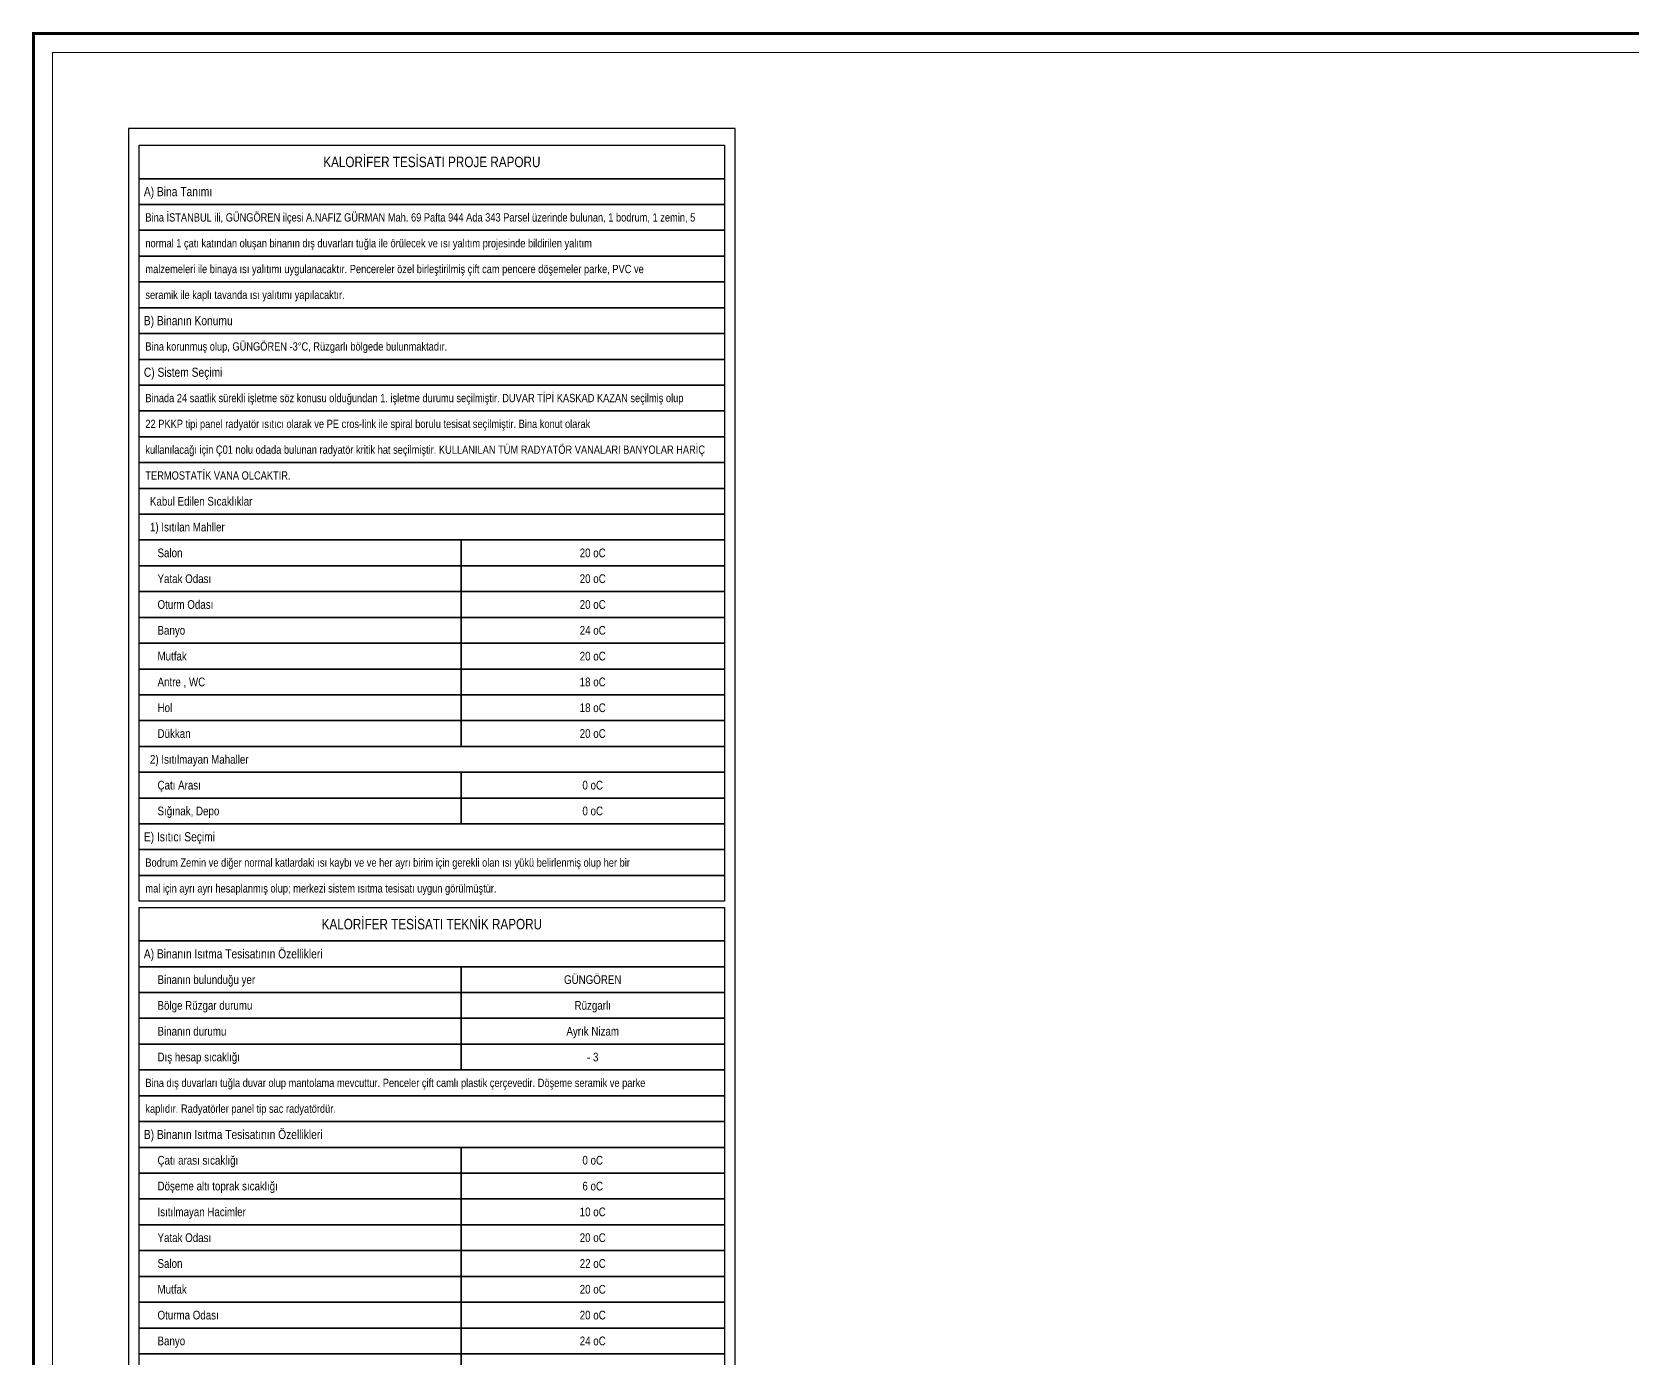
# Model space of a CAD drawing. Header units: centimetres. Extents: x -13133 to 30552, y -2 to 4552.
# Drawn here: x -11730 to -9623, y 2806 to 4552 of the extents above; entities that cross this region are included whole.
import ezdxf
from ezdxf.enums import TextEntityAlignment as Align

# ---------------------------------------------------------------- set-up
doc = ezdxf.new("R2010")
doc.units = ezdxf.units.CM
for name, color, linetype in [('ROTAS-HESAP-CERCEVE', 8, 'Continuous'), ('ROTAS-HESAP-CIZGI', 1, 'Continuous'), ('ROTAS-HESAP-YAZI', 7, 'Continuous'), ('ROTAS-PAFTA', 7, 'CONTINUOUS')]:
    doc.layers.add(name, color=color, linetype=linetype)
doc.styles.add('ARİAL', font='arial.ttf')

msp = doc.modelspace()

# ---------------------------------------------------------------- linework, layer by layer
at = {"layer": 'ROTAS-HESAP-CERCEVE'}
msp.add_lwpolyline([(-11603.4, 2300.1), (-10803.6, 2300.1), (-10803.6, 4424.9), (-11603.4, 4424.9)], close=True, dxfattribs=at)
at = {"layer": 'ROTAS-HESAP-CIZGI'}
for points in [[(-11589, 4402.8), (-10818, 4402.8), (-10818, 4358.6), (-11589, 4358.6)], [(-11589, 4358.6), (-10818, 4358.6), (-10818, 4324.6), (-11589, 4324.6)], [(-11589, 4324.6), (-10818, 4324.6), (-10818, 4290.6), (-11589, 4290.6)], [(-11589, 4290.6), (-10818, 4290.6), (-10818, 4256.6), (-11589, 4256.6)], [(-11589, 4256.6), (-10818, 4256.6), (-10818, 4222.6), (-11589, 4222.6)], [(-11589, 4222.6), (-10818, 4222.6), (-10818, 4188.6), (-11589, 4188.6)], [(-11589, 4188.6), (-10818, 4188.6), (-10818, 4154.6), (-11589, 4154.6)], [(-11589, 4154.6), (-10818, 4154.6), (-10818, 4120.6), (-11589, 4120.6)], [(-11589, 4120.6), (-10818, 4120.6), (-10818, 4086.6), (-11589, 4086.6)], [(-11589, 4086.6), (-10818, 4086.6), (-10818, 4052.6), (-11589, 4052.6)], [(-11589, 4052.6), (-10818, 4052.6), (-10818, 4018.6), (-11589, 4018.6)], [(-11589, 4018.6), (-10818, 4018.6), (-10818, 3984.6), (-11589, 3984.6)], [(-11589, 3984.6), (-10818, 3984.6), (-10818, 3950.6), (-11589, 3950.6)], [(-11589, 3950.6), (-10818, 3950.6), (-10818, 3916.6), (-11589, 3916.6)], [(-11589, 3916.6), (-10818, 3916.6), (-10818, 3882.6), (-11589, 3882.6)], [(-11589, 3882.6), (-11164.9, 3882.6), (-11164.9, 3848.6), (-11589, 3848.6)], [(-11164.9, 3882.6), (-10818, 3882.6), (-10818, 3848.6), (-11164.9, 3848.6)], [(-11589, 3848.6), (-11164.9, 3848.6), (-11164.9, 3814.6), (-11589, 3814.6)], [(-11164.9, 3848.6), (-10818, 3848.6), (-10818, 3814.6), (-11164.9, 3814.6)], [(-11589, 3814.6), (-11164.9, 3814.6), (-11164.9, 3780.6), (-11589, 3780.6)], [(-11164.9, 3814.6), (-10818, 3814.6), (-10818, 3780.6), (-11164.9, 3780.6)], [(-11589, 3780.6), (-11164.9, 3780.6), (-11164.9, 3746.6), (-11589, 3746.6)], [(-11164.9, 3780.6), (-10818, 3780.6), (-10818, 3746.6), (-11164.9, 3746.6)], [(-11589, 3746.6), (-11164.9, 3746.6), (-11164.9, 3712.6), (-11589, 3712.6)], [(-11164.9, 3746.6), (-10818, 3746.6), (-10818, 3712.6), (-11164.9, 3712.6)], [(-11589, 3712.6), (-11164.9, 3712.6), (-11164.9, 3678.6), (-11589, 3678.6)], [(-11164.9, 3712.6), (-10818, 3712.6), (-10818, 3678.6), (-11164.9, 3678.6)], [(-11589, 3678.6), (-11164.9, 3678.6), (-11164.9, 3644.6), (-11589, 3644.6)], [(-11164.9, 3678.6), (-10818, 3678.6), (-10818, 3644.6), (-11164.9, 3644.6)], [(-11589, 3644.6), (-11164.9, 3644.6), (-11164.9, 3610.6), (-11589, 3610.6)], [(-11164.9, 3644.6), (-10818, 3644.6), (-10818, 3610.6), (-11164.9, 3610.6)], [(-11589, 3610.6), (-10818, 3610.6), (-10818, 3576.6), (-11589, 3576.6)], [(-11589, 3576.6), (-11164.9, 3576.6), (-11164.9, 3542.6), (-11589, 3542.6)], [(-11164.9, 3576.6), (-10818, 3576.6), (-10818, 3542.6), (-11164.9, 3542.6)], [(-11589, 3542.6), (-11164.9, 3542.6), (-11164.9, 3508.6), (-11589, 3508.6)], [(-11164.9, 3542.6), (-10818, 3542.6), (-10818, 3508.6), (-11164.9, 3508.6)], [(-11589, 3508.6), (-10818, 3508.6), (-10818, 3474.6), (-11589, 3474.6)], [(-11589, 3474.6), (-10818, 3474.6), (-10818, 3440.6), (-11589, 3440.6)], [(-11589, 3440.6), (-10818, 3440.6), (-10818, 3406.6), (-11589, 3406.6)], [(-11589, 3398.6), (-10818, 3398.6), (-10818, 3354.4), (-11589, 3354.4)], [(-11589, 3354.4), (-10818, 3354.4), (-10818, 3320.4), (-11589, 3320.4)], [(-11589, 3320.4), (-11164.9, 3320.4), (-11164.9, 3286.4), (-11589, 3286.4)], [(-11164.9, 3320.4), (-10818, 3320.4), (-10818, 3286.4), (-11164.9, 3286.4)], [(-11589, 3286.4), (-11164.9, 3286.4), (-11164.9, 3252.4), (-11589, 3252.4)], [(-11164.9, 3286.4), (-10818, 3286.4), (-10818, 3252.4), (-11164.9, 3252.4)], [(-11589, 3252.4), (-11164.9, 3252.4), (-11164.9, 3218.4), (-11589, 3218.4)], [(-11164.9, 3252.4), (-10818, 3252.4), (-10818, 3218.4), (-11164.9, 3218.4)], [(-11589, 3218.4), (-11164.9, 3218.4), (-11164.9, 3184.4), (-11589, 3184.4)], [(-11164.9, 3218.4), (-10818, 3218.4), (-10818, 3184.4), (-11164.9, 3184.4)], [(-11589, 3184.4), (-10818, 3184.4), (-10818, 3150.4), (-11589, 3150.4)], [(-11589, 3150.4), (-10818, 3150.4), (-10818, 3116.4), (-11589, 3116.4)], [(-11589, 3116.4), (-10818, 3116.4), (-10818, 3082.4), (-11589, 3082.4)], [(-11589, 3082.4), (-11164.9, 3082.4), (-11164.9, 3048.4), (-11589, 3048.4)], [(-11164.9, 3082.4), (-10818, 3082.4), (-10818, 3048.4), (-11164.9, 3048.4)], [(-11589, 3048.4), (-11164.9, 3048.4), (-11164.9, 3014.4), (-11589, 3014.4)], [(-11164.9, 3048.4), (-10818, 3048.4), (-10818, 3014.4), (-11164.9, 3014.4)], [(-11589, 3014.4), (-11164.9, 3014.4), (-11164.9, 2980.4), (-11589, 2980.4)], [(-11164.9, 3014.4), (-10818, 3014.4), (-10818, 2980.4), (-11164.9, 2980.4)], [(-11589, 2980.4), (-11164.9, 2980.4), (-11164.9, 2946.4), (-11589, 2946.4)], [(-11164.9, 2980.4), (-10818, 2980.4), (-10818, 2946.4), (-11164.9, 2946.4)], [(-11589, 2946.4), (-11164.9, 2946.4), (-11164.9, 2912.4), (-11589, 2912.4)], [(-11164.9, 2946.4), (-10818, 2946.4), (-10818, 2912.4), (-11164.9, 2912.4)], [(-11589, 2912.4), (-11164.9, 2912.4), (-11164.9, 2878.4), (-11589, 2878.4)], [(-11164.9, 2912.4), (-10818, 2912.4), (-10818, 2878.4), (-11164.9, 2878.4)], [(-11589, 2878.4), (-11164.9, 2878.4), (-11164.9, 2844.4), (-11589, 2844.4)], [(-11164.9, 2878.4), (-10818, 2878.4), (-10818, 2844.4), (-11164.9, 2844.4)], [(-11589, 2844.4), (-11164.9, 2844.4), (-11164.9, 2810.4), (-11589, 2810.4)], [(-11164.9, 2844.4), (-10818, 2844.4), (-10818, 2810.4), (-11164.9, 2810.4)], [(-11589, 2810.4), (-11164.9, 2810.4), (-11164.9, 2776.4), (-11589, 2776.4)], [(-11164.9, 2810.4), (-10818, 2810.4), (-10818, 2776.4), (-11164.9, 2776.4)]]:
    msp.add_lwpolyline(points, close=True, dxfattribs=at)
at = {"layer": 'ROTAS-PAFTA'}
for points, const_width in [([(-11728.4, 0), (-6115, 0), (-6115, 4549.9), (-11728.4, 4549.9)], 4), ([(-11703.4, 25), (-6140, 25), (-6140, 4524.9), (-11703.4, 4524.9)], 1)]:
    msp.add_lwpolyline(points, close=True, dxfattribs=dict(at, const_width=const_width))

# ---------------------------------------------------------------- texts
at = {"layer": 'ROTAS-HESAP-YAZI', "style": 'ARİAL', "width": 0.8}
for s, height, p in [('KALORİFER TESİSATI PROJE RAPORU', 13.8, (-11203.5, 4380.7)), ('20 oC', 11.5, (-10991.5, 3865.6)), ('20 oC', 11.5, (-10991.5, 3831.6)), ('20 oC', 11.5, (-10991.5, 3797.6)), ('24 oC', 11.5, (-10991.5, 3763.6)), ('20 oC', 11.5, (-10991.5, 3729.6)), ('18 oC', 11.5, (-10991.5, 3695.6)), ('18 oC', 11.5, (-10991.5, 3661.6)), ('20 oC', 11.5, (-10991.5, 3627.6)), ('0 oC', 11.5, (-10991.5, 3559.6)), ('0 oC', 11.5, (-10991.5, 3525.6)), ('KALORİFER TESİSATI TEKNİK RAPORU', 13.8, (-11203.5, 3376.5)), ('GÜNGÖREN', 11.5, (-10991.5, 3303.4)), ('Rüzgarlı', 11.5, (-10991.5, 3269.4)), ('Ayrık Nizam', 11.5, (-10991.5, 3235.4)), ('- 3', 11.5, (-10991.5, 3201.4)), ('0 oC', 11.5, (-10991.5, 3065.4)), ('6 oC', 11.5, (-10991.5, 3031.4)), ('10 oC', 11.5, (-10991.5, 2997.4)), ('20 oC', 11.5, (-10991.5, 2963.4)), ('22 oC', 11.5, (-10991.5, 2929.4)), ('20 oC', 11.5, (-10991.5, 2895.4)), ('20 oC', 11.5, (-10991.5, 2861.4)), ('24 oC', 11.5, (-10991.5, 2827.4))]:
    msp.add_text(s, height=height, dxfattribs=at).set_placement(p, align=Align.MIDDLE_CENTER)
for s, height, p in [('A) Bina Tanımı', 12.075, (-11583, 4341.6)), ('Bina İSTANBUL ili, GÜNGÖREN ilçesi A.NAFIZ GÜRMAN Mah. 69 Pafta 944 Ada 343 Parsel üzerinde bulunan, 1 bodrum, 1 zemin, 5', 10.925, (-11581, 4307.6)), ('normal 1 çatı katından oluşan binanın dış duvarları tuğla ile örülecek ve ısı yalıtım projesinde bildirilen yalıtım', 10.925, (-11581, 4273.6)), ('malzemeleri ile binaya ısı yalıtımı uygulanacaktır. Pencereler özel birleştirilmiş çift cam pencere döşemeler parke, PVC ve', 10.925, (-11581, 4239.6)), ('seramik ile kaplı tavanda ısı yalıtımı yapılacaktır.', 10.925, (-11581, 4205.6)), ('B) Binanın Konumu', 12.075, (-11583, 4171.6)), ('Bina korunmuş olup, GÜNGÖREN -3°C, Rüzgarlı bölgede bulunmaktadır.', 10.925, (-11581, 4137.6)), ('C) Sistem Seçimi', 12.075, (-11583, 4103.6)), ('Binada 24 saatlik sürekli işletme söz konusu olduğundan 1. işletme durumu seçilmiştir. DUVAR TİPİ KASKAD KAZAN seçilmiş olup', 10.925, (-11581, 4069.6)), ('22 PKKP tipi panel radyatör ısıtıcı olarak ve PE cros-link ile spiral borulu tesisat seçilmiştir. Bina konut olarak', 10.925, (-11581, 4035.6)), ('kullanılacağı için Ç01 nolu odada bulunan radyatör kritik hat seçilmiştir. KULLANILAN TÜM RADYATÖR VANALARI BANYOLAR HARİÇ', 10.925, (-11581, 4001.6)), ('TERMOSTATİK VANA OLCAKTIR.', 10.925, (-11581, 3967.6)), ('Kabul Edilen Sıcaklıklar', 11.5, (-11575, 3933.6)), ('1) Isıtılan Mahller', 11.5, (-11575, 3899.6)), ('Salon', 11.5, (-11565, 3865.6)), ('Yatak Odası', 11.5, (-11565, 3831.6)), ('Oturm Odası', 11.5, (-11565, 3797.6)), ('Banyo', 11.5, (-11565, 3763.6)), ('Mutfak', 11.5, (-11565, 3729.6)), ('Antre , WC', 11.5, (-11565, 3695.6)), ('Hol', 11.5, (-11565, 3661.6)), ('Dükkan', 11.5, (-11565, 3627.6)), ('2) Isıtılmayan Mahaller', 11.5, (-11575, 3593.6)), ('Çatı Arası', 11.5, (-11565, 3559.6)), ('Sığınak, Depo', 11.5, (-11565, 3525.6)), ('E) Isıtıcı Seçimi', 12.075, (-11583, 3491.6)), ('Bodrum Zemin ve diğer normal katlardaki ısı kaybı ve ve her ayrı birim için gerekli olan ısı yükü belirlenmiş olup her bir', 10.925, (-11581, 3457.6)), ('mal için ayrı ayrı hesaplanmış olup; merkezi sistem ısıtma tesisatı uygun görülmüştür.', 10.925, (-11581, 3423.6)), ('A) Binanın Isıtma Tesisatının Özellikleri', 12.075, (-11583, 3337.4)), ('Binanın bulunduğu yer', 11.5, (-11565, 3303.4)), ('Bölge Rüzgar durumu', 11.5, (-11565, 3269.4)), ('Binanın durumu', 11.5, (-11565, 3235.4)), ('Dış hesap sıcaklığı', 11.5, (-11565, 3201.4)), ('Bina dış duvarları tuğla duvar olup mantolama mevcuttur. Penceler çift camlı plastik çerçevedir. Döşeme seramik ve parke', 10.925, (-11581, 3167.4)), ('kaplıdır. Radyatörler panel tip sac radyatördür.', 10.925, (-11581, 3133.4)), ('B) Binanın Isıtma Tesisatının Özellikleri', 12.075, (-11583, 3099.4)), ('Çatı arası sıcaklığı', 11.5, (-11565, 3065.4)), ('Döşeme altı toprak sıcaklığı', 11.5, (-11565, 3031.4)), ('Isıtılmayan Hacimler', 11.5, (-11565, 2997.4)), ('Yatak Odası', 11.5, (-11565, 2963.4)), ('Salon', 11.5, (-11565, 2929.4)), ('Mutfak', 11.5, (-11565, 2895.4)), ('Oturma Odası', 11.5, (-11565, 2861.4)), ('Banyo', 11.5, (-11565, 2827.4))]:
    msp.add_text(s, height=height, dxfattribs=at).set_placement(p, align=Align.MIDDLE_LEFT)

doc.saveas('drawing.dxf')
